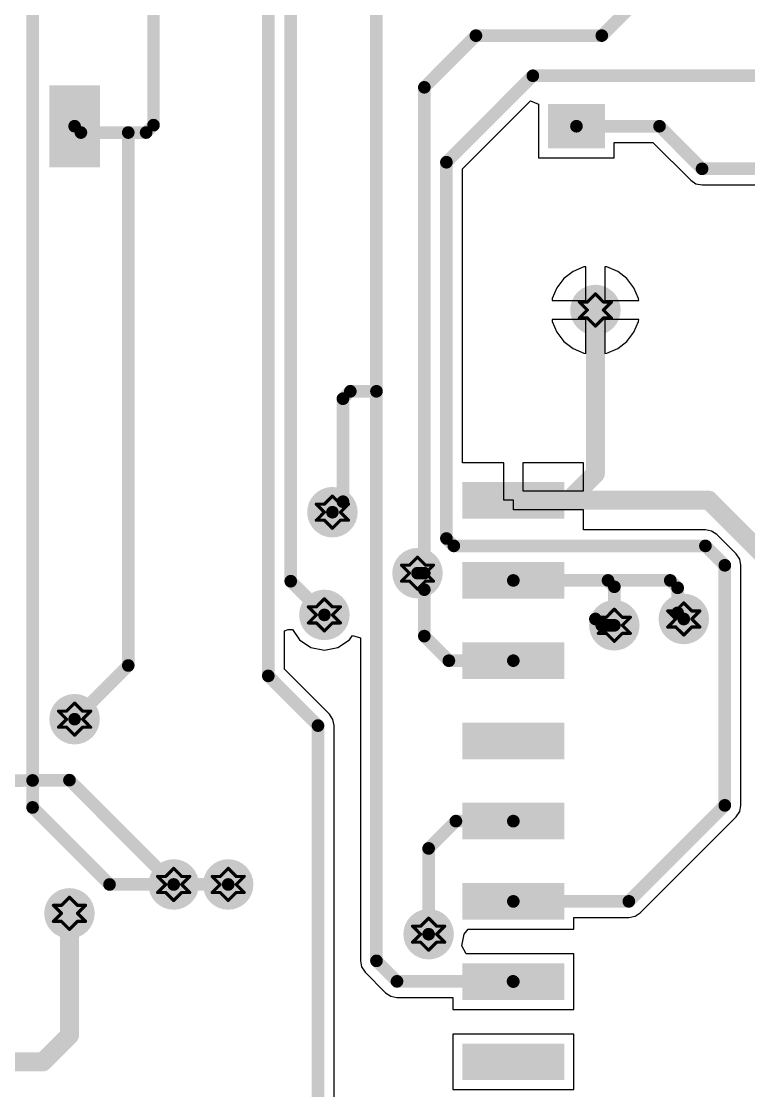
# Paper-space layout 'Лист1' of a CAD drawing. Header units: millimetres. Extents: x 0 to 594, y 0 to 420.
# Drawn here: x 166.42 to 189.43, y 254.95 to 288.77 of the extents above; entities that cross this region are included whole.
import ezdxf

# ---------------------------------------------------------------- set-up
doc = ezdxf.new("R2010")
doc.units = ezdxf.units.MM
doc.layers.add('DrillDrawing', color=1, linetype='Continuous')
doc.layers.add('TopLayer', color=1, linetype='Continuous')

psp = doc.layouts.new('Лист1')

# ---------------------------------------------------------------- hatches: boundary and pattern name
at = {"layer": 'TopLayer'}
for points in [[(167.301, 286.751), (168.9, 286.751), (168.9, 284.154), (167.301, 284.154)], [(184.883, 286.152), (184.883, 284.753), (183.085, 284.753), (183.085, 286.152)], [(183.604, 274.204), (183.604, 273.046), (180.367, 273.046), (180.367, 274.204)], [(183.604, 271.667), (183.604, 270.508), (180.367, 270.508), (180.367, 271.667)], [(183.604, 269.13), (183.604, 267.971), (180.367, 267.971), (180.367, 269.13)], [(183.604, 266.592), (183.604, 265.434), (180.367, 265.434), (180.367, 266.592)], [(183.604, 264.055), (183.604, 262.896), (180.367, 262.896), (180.367, 264.055)], [(183.604, 261.518), (183.604, 260.359), (180.367, 260.359), (180.367, 261.518)], [(183.604, 258.981), (183.604, 257.822), (180.367, 257.822), (180.367, 258.981)], [(183.604, 256.443), (183.604, 255.284), (180.367, 255.284), (180.367, 256.443)]]:
    psp.add_hatch(color=1, dxfattribs=at).paths.add_polyline_path(points)
h = psp.add_hatch(color=1, dxfattribs=at)
edge = h.paths.add_edge_path()
edge.add_arc((184.583, 279.64), 0.799, 0, 360)
h = psp.add_hatch(color=1, dxfattribs=at)
edge = h.paths.add_edge_path()
edge.add_arc((176.26, 273.246), 0.799, 0, 360)
h = psp.add_hatch(color=1, dxfattribs=at)
edge = h.paths.add_edge_path()
edge.add_arc((178.953, 271.318), 0.799, 0, 360)
h = psp.add_hatch(color=1, dxfattribs=at)
edge = h.paths.add_edge_path()
edge.add_arc((176.006, 269.998), 0.799, 0, 360)
h = psp.add_hatch(color=1, dxfattribs=at)
edge = h.paths.add_edge_path()
edge.add_arc((187.38, 269.869), 0.799, 0, 360)
h = psp.add_hatch(color=1, dxfattribs=at)
edge = h.paths.add_edge_path()
edge.add_arc((185.182, 269.669), 0.799, 0, 360)
h = psp.add_hatch(color=1, dxfattribs=at)
edge = h.paths.add_edge_path()
edge.add_arc((168.1, 266.7), 0.799, 0, 360)
h = psp.add_hatch(color=1, dxfattribs=at)
edge = h.paths.add_edge_path()
edge.add_arc((171.236, 261.473), 0.799, 0, 360)
h = psp.add_hatch(color=1, dxfattribs=at)
edge = h.paths.add_edge_path()
edge.add_arc((172.962, 261.473), 0.799, 0, 360)
h = psp.add_hatch(color=1, dxfattribs=at)
edge = h.paths.add_edge_path()
edge.add_arc((167.938, 260.56), 0.799, 0, 360)
h = psp.add_hatch(color=1, dxfattribs=at)
edge = h.paths.add_edge_path()
edge.add_arc((179.305, 259.9), 0.799, 0, 360)

# ---------------------------------------------------------------- linework, layer by layer
at = {"layer": 'DrillDrawing', "const_width": 0.101}
for points in [[(184.329, 279.894), (184.583, 280.148)], [(184.583, 280.148), (184.836, 279.894)], [(184.075, 279.894), (184.329, 279.64)], [(184.075, 279.894), (184.329, 279.894)], [(184.075, 279.387), (184.329, 279.64)], [(184.836, 279.894), (185.09, 279.894)], [(184.836, 279.64), (185.09, 279.894)], [(184.836, 279.64), (185.09, 279.387)], [(184.075, 279.387), (184.329, 279.387)], [(184.329, 279.387), (184.583, 279.133)], [(184.583, 279.133), (184.836, 279.387)], [(184.836, 279.387), (185.09, 279.387)], [(176.006, 273.5), (176.26, 273.754)], [(176.26, 273.754), (176.514, 273.5)], [(175.753, 273.5), (176.006, 273.246)], [(175.753, 273.5), (176.006, 273.5)], [(175.753, 272.993), (176.006, 273.246)], [(176.514, 273.5), (176.768, 273.5)], [(176.514, 273.246), (176.768, 273.5)], [(176.514, 273.246), (176.768, 272.993)], [(175.753, 272.993), (176.006, 272.993)], [(176.006, 272.993), (176.26, 272.739)], [(176.26, 272.739), (176.514, 272.993)], [(176.514, 272.993), (176.768, 272.993)], [(178.699, 271.572), (178.953, 271.825)], [(178.953, 271.825), (179.206, 271.572)], [(178.445, 271.572), (178.699, 271.318)], [(178.445, 271.572), (178.699, 271.572)], [(179.206, 271.572), (179.46, 271.572)], [(179.206, 271.318), (179.46, 271.572)], [(178.445, 271.064), (178.699, 271.318)], [(179.206, 271.318), (179.46, 271.064)], [(178.445, 271.064), (178.699, 271.064)], [(178.699, 271.064), (178.953, 270.81)], [(178.953, 270.81), (179.206, 271.064)], [(179.206, 271.064), (179.46, 271.064)], [(175.753, 270.252), (176.006, 270.506)], [(176.006, 270.506), (176.26, 270.252)], [(175.499, 270.252), (175.753, 269.998)], [(175.499, 270.252), (175.753, 270.252)], [(176.26, 270.252), (176.514, 270.252)], [(176.26, 269.998), (176.514, 270.252)], [(184.929, 269.923), (185.182, 270.177)], [(185.182, 270.177), (185.436, 269.923)], [(187.126, 270.123), (187.38, 270.376)], [(187.38, 270.376), (187.634, 270.123)], [(175.499, 269.745), (175.753, 269.998)], [(176.26, 269.998), (176.514, 269.745)], [(184.675, 269.923), (184.929, 269.669)], [(184.675, 269.923), (184.929, 269.923)], [(185.436, 269.923), (185.69, 269.923)], [(185.436, 269.669), (185.69, 269.923)], [(186.873, 270.123), (187.126, 269.869)], [(186.873, 270.123), (187.126, 270.123)], [(186.873, 269.615), (187.126, 269.869)], [(187.634, 270.123), (187.887, 270.123)], [(187.634, 269.869), (187.887, 270.123)], [(187.634, 269.869), (187.887, 269.615)], [(175.499, 269.745), (175.753, 269.745)], [(175.753, 269.745), (176.006, 269.491)], [(176.006, 269.491), (176.26, 269.745)], [(176.26, 269.745), (176.514, 269.745)], [(184.675, 269.415), (184.929, 269.669)], [(185.436, 269.669), (185.69, 269.415)], [(186.873, 269.615), (187.126, 269.615)], [(187.126, 269.615), (187.38, 269.362)], [(187.38, 269.362), (187.634, 269.615)], [(187.634, 269.615), (187.887, 269.615)], [(184.675, 269.415), (184.929, 269.415)], [(184.929, 269.415), (185.182, 269.162)], [(185.182, 269.162), (185.436, 269.415)], [(185.436, 269.415), (185.69, 269.415)], [(167.847, 266.954), (168.1, 267.207)], [(168.1, 267.207), (168.354, 266.954)], [(167.593, 266.954), (167.847, 266.7)], [(167.593, 266.954), (167.847, 266.954)], [(168.354, 266.954), (168.608, 266.954)], [(168.354, 266.7), (168.608, 266.954)], [(167.593, 266.446), (167.847, 266.7)], [(167.593, 266.446), (167.847, 266.446)], [(167.847, 266.446), (168.1, 266.193)], [(168.1, 266.193), (168.354, 266.446)], [(168.354, 266.7), (168.608, 266.446)], [(168.354, 266.446), (168.608, 266.446)], [(170.729, 261.727), (170.983, 261.473)], [(170.729, 261.727), (170.983, 261.727)], [(170.983, 261.727), (171.236, 261.981)], [(171.236, 261.981), (171.49, 261.727)], [(171.49, 261.727), (171.744, 261.727)], [(171.49, 261.473), (171.744, 261.727)], [(172.454, 261.727), (172.708, 261.473)], [(172.454, 261.727), (172.708, 261.727)], [(172.708, 261.727), (172.962, 261.981)], [(172.962, 261.981), (173.215, 261.727)], [(173.215, 261.727), (173.469, 261.727)], [(173.215, 261.473), (173.469, 261.727)], [(170.729, 261.219), (170.983, 261.473)], [(171.49, 261.473), (171.744, 261.219)], [(172.454, 261.219), (172.708, 261.473)], [(173.215, 261.473), (173.469, 261.219)], [(167.684, 260.813), (167.938, 261.067)], [(167.938, 261.067), (168.192, 260.813)], [(170.729, 261.219), (170.983, 261.219)], [(170.983, 261.219), (171.236, 260.966)], [(171.236, 260.966), (171.49, 261.219)], [(171.49, 261.219), (171.744, 261.219)], [(172.454, 261.219), (172.708, 261.219)], [(172.708, 261.219), (172.962, 260.966)], [(172.962, 260.966), (173.215, 261.219)], [(173.215, 261.219), (173.469, 261.219)], [(167.43, 260.813), (167.684, 260.56)], [(167.43, 260.813), (167.684, 260.813)], [(168.192, 260.813), (168.445, 260.813)], [(168.192, 260.56), (168.445, 260.813)], [(167.43, 260.306), (167.684, 260.56)], [(168.192, 260.56), (168.445, 260.306)], [(179.051, 260.154), (179.305, 260.407)], [(179.305, 260.407), (179.559, 260.154)], [(167.43, 260.306), (167.684, 260.306)], [(167.684, 260.306), (167.938, 260.052)], [(167.938, 260.052), (168.192, 260.306)], [(168.192, 260.306), (168.445, 260.306)], [(178.798, 260.154), (179.051, 259.9)], [(178.798, 260.154), (179.051, 260.154)], [(179.559, 260.154), (179.812, 260.154)], [(179.559, 259.9), (179.812, 260.154)], [(178.798, 259.646), (179.051, 259.9)], [(179.559, 259.9), (179.812, 259.646)], [(178.798, 259.646), (179.051, 259.646)], [(179.051, 259.646), (179.305, 259.393)], [(179.305, 259.393), (179.559, 259.646)], [(179.559, 259.646), (179.812, 259.646)]]:
    psp.add_lwpolyline(points, dxfattribs=at)
at = {"layer": 'DrillDrawing', "const_width": 0.0507}
for points in [[(184.557, 280.148, 1), (184.608, 280.148, 1)], [(184.557, 280.148, 1), (184.608, 280.148, 1)], [(184.05, 279.894, 1), (184.1, 279.894, 1)], [(184.05, 279.894, 1), (184.1, 279.894, 1)], [(184.303, 279.894, 1), (184.354, 279.894, 1)], [(184.303, 279.894, 1), (184.354, 279.894, 1)], [(184.303, 279.64, 1), (184.354, 279.64, 1)], [(184.303, 279.64, 1), (184.354, 279.64, 1)], [(184.811, 279.894, 1), (184.862, 279.894, 1)], [(184.811, 279.894, 1), (184.862, 279.894, 1)], [(184.811, 279.64, 1), (184.862, 279.64, 1)], [(184.811, 279.64, 1), (184.862, 279.64, 1)], [(185.065, 279.894, 1), (185.115, 279.894, 1)], [(185.065, 279.894, 1), (185.115, 279.894, 1)], [(184.05, 279.387, 1), (184.1, 279.387, 1)], [(184.05, 279.387, 1), (184.1, 279.387, 1)], [(184.303, 279.387, 1), (184.354, 279.387, 1)], [(184.303, 279.387, 1), (184.354, 279.387, 1)], [(184.811, 279.387, 1), (184.862, 279.387, 1)], [(184.811, 279.387, 1), (184.862, 279.387, 1)], [(185.065, 279.387, 1), (185.115, 279.387, 1)], [(185.065, 279.387, 1), (185.115, 279.387, 1)], [(184.557, 279.133, 1), (184.608, 279.133, 1)], [(184.557, 279.133, 1), (184.608, 279.133, 1)], [(176.235, 273.754, 1), (176.286, 273.754, 1)], [(176.235, 273.754, 1), (176.286, 273.754, 1)], [(175.727, 273.5, 1), (175.778, 273.5, 1)], [(175.727, 273.5, 1), (175.778, 273.5, 1)], [(175.981, 273.5, 1), (176.032, 273.5, 1)], [(175.981, 273.5, 1), (176.032, 273.5, 1)], [(175.981, 273.246, 1), (176.032, 273.246, 1)], [(175.981, 273.246, 1), (176.032, 273.246, 1)], [(176.489, 273.5, 1), (176.539, 273.5, 1)], [(176.489, 273.5, 1), (176.539, 273.5, 1)], [(176.489, 273.246, 1), (176.539, 273.246, 1)], [(176.489, 273.246, 1), (176.539, 273.246, 1)], [(176.742, 273.5, 1), (176.793, 273.5, 1)], [(176.742, 273.5, 1), (176.793, 273.5, 1)], [(175.727, 272.993, 1), (175.778, 272.993, 1)], [(175.727, 272.993, 1), (175.778, 272.993, 1)], [(175.981, 272.993, 1), (176.032, 272.993, 1)], [(175.981, 272.993, 1), (176.032, 272.993, 1)], [(176.489, 272.993, 1), (176.539, 272.993, 1)], [(176.489, 272.993, 1), (176.539, 272.993, 1)], [(176.742, 272.993, 1), (176.793, 272.993, 1)], [(176.742, 272.993, 1), (176.793, 272.993, 1)], [(176.235, 272.739, 1), (176.286, 272.739, 1)], [(176.235, 272.739, 1), (176.286, 272.739, 1)], [(178.927, 271.825, 1), (178.978, 271.825, 1)], [(178.927, 271.825, 1), (178.978, 271.825, 1)], [(178.42, 271.572, 1), (178.471, 271.572, 1)], [(178.42, 271.572, 1), (178.471, 271.572, 1)], [(178.674, 271.572, 1), (178.724, 271.572, 1)], [(178.674, 271.572, 1), (178.724, 271.572, 1)], [(179.181, 271.572, 1), (179.232, 271.572, 1)], [(179.181, 271.572, 1), (179.232, 271.572, 1)], [(179.435, 271.572, 1), (179.485, 271.572, 1)], [(179.435, 271.572, 1), (179.485, 271.572, 1)], [(178.674, 271.318, 1), (178.724, 271.318, 1)], [(178.674, 271.318, 1), (178.724, 271.318, 1)], [(179.181, 271.318, 1), (179.232, 271.318, 1)], [(179.181, 271.318, 1), (179.232, 271.318, 1)], [(178.42, 271.064, 1), (178.471, 271.064, 1)], [(178.42, 271.064, 1), (178.471, 271.064, 1)], [(178.674, 271.064, 1), (178.724, 271.064, 1)], [(178.674, 271.064, 1), (178.724, 271.064, 1)], [(178.927, 270.81, 1), (178.978, 270.81, 1)], [(178.927, 270.81, 1), (178.978, 270.81, 1)], [(179.181, 271.064, 1), (179.232, 271.064, 1)], [(179.181, 271.064, 1), (179.232, 271.064, 1)], [(179.435, 271.064, 1), (179.485, 271.064, 1)], [(179.435, 271.064, 1), (179.485, 271.064, 1)], [(175.981, 270.506, 1), (176.032, 270.506, 1)], [(175.981, 270.506, 1), (176.032, 270.506, 1)], [(175.474, 270.252, 1), (175.524, 270.252, 1)], [(175.474, 270.252, 1), (175.524, 270.252, 1)], [(175.727, 270.252, 1), (175.778, 270.252, 1)], [(175.727, 270.252, 1), (175.778, 270.252, 1)], [(176.235, 270.252, 1), (176.286, 270.252, 1)], [(176.235, 270.252, 1), (176.286, 270.252, 1)], [(176.489, 270.252, 1), (176.539, 270.252, 1)], [(176.489, 270.252, 1), (176.539, 270.252, 1)], [(185.157, 270.177, 1), (185.208, 270.177, 1)], [(185.157, 270.177, 1), (185.208, 270.177, 1)], [(187.355, 270.376, 1), (187.405, 270.376, 1)], [(187.355, 270.376, 1), (187.405, 270.376, 1)], [(175.727, 269.998, 1), (175.778, 269.998, 1)], [(175.727, 269.998, 1), (175.778, 269.998, 1)], [(176.235, 269.998, 1), (176.286, 269.998, 1)], [(176.235, 269.998, 1), (176.286, 269.998, 1)], [(184.65, 269.923, 1), (184.7, 269.923, 1)], [(184.65, 269.923, 1), (184.7, 269.923, 1)], [(184.903, 269.923, 1), (184.954, 269.923, 1)], [(184.903, 269.923, 1), (184.954, 269.923, 1)], [(185.411, 269.923, 1), (185.461, 269.923, 1)], [(185.411, 269.923, 1), (185.461, 269.923, 1)], [(185.664, 269.923, 1), (185.715, 269.923, 1)], [(185.664, 269.923, 1), (185.715, 269.923, 1)], [(186.847, 270.123, 1), (186.898, 270.123, 1)], [(186.847, 270.123, 1), (186.898, 270.123, 1)], [(187.101, 270.123, 1), (187.152, 270.123, 1)], [(187.101, 270.123, 1), (187.152, 270.123, 1)], [(187.101, 269.869, 1), (187.152, 269.869, 1)], [(187.101, 269.869, 1), (187.152, 269.869, 1)], [(187.608, 270.123, 1), (187.659, 270.123, 1)], [(187.608, 270.123, 1), (187.659, 270.123, 1)], [(187.608, 269.869, 1), (187.659, 269.869, 1)], [(187.608, 269.869, 1), (187.659, 269.869, 1)], [(187.862, 270.123, 1), (187.913, 270.123, 1)], [(187.862, 270.123, 1), (187.913, 270.123, 1)], [(175.474, 269.745, 1), (175.524, 269.745, 1)], [(175.474, 269.745, 1), (175.524, 269.745, 1)], [(175.727, 269.745, 1), (175.778, 269.745, 1)], [(175.727, 269.745, 1), (175.778, 269.745, 1)], [(175.981, 269.491, 1), (176.032, 269.491, 1)], [(175.981, 269.491, 1), (176.032, 269.491, 1)], [(176.235, 269.745, 1), (176.286, 269.745, 1)], [(176.235, 269.745, 1), (176.286, 269.745, 1)], [(176.489, 269.745, 1), (176.539, 269.745, 1)], [(176.489, 269.745, 1), (176.539, 269.745, 1)], [(184.903, 269.669, 1), (184.954, 269.669, 1)], [(184.903, 269.669, 1), (184.954, 269.669, 1)], [(185.411, 269.669, 1), (185.461, 269.669, 1)], [(185.411, 269.669, 1), (185.461, 269.669, 1)], [(186.847, 269.615, 1), (186.898, 269.615, 1)], [(186.847, 269.615, 1), (186.898, 269.615, 1)], [(187.101, 269.615, 1), (187.152, 269.615, 1)], [(187.101, 269.615, 1), (187.152, 269.615, 1)], [(187.608, 269.615, 1), (187.659, 269.615, 1)], [(187.608, 269.615, 1), (187.659, 269.615, 1)], [(187.862, 269.615, 1), (187.913, 269.615, 1)], [(187.862, 269.615, 1), (187.913, 269.615, 1)], [(184.65, 269.415, 1), (184.7, 269.415, 1)], [(184.65, 269.415, 1), (184.7, 269.415, 1)], [(184.903, 269.415, 1), (184.954, 269.415, 1)], [(184.903, 269.415, 1), (184.954, 269.415, 1)], [(185.157, 269.162, 1), (185.208, 269.162, 1)], [(185.157, 269.162, 1), (185.208, 269.162, 1)], [(185.411, 269.415, 1), (185.461, 269.415, 1)], [(185.411, 269.415, 1), (185.461, 269.415, 1)], [(185.664, 269.415, 1), (185.715, 269.415, 1)], [(185.664, 269.415, 1), (185.715, 269.415, 1)], [(187.355, 269.362, 1), (187.405, 269.362, 1)], [(187.355, 269.362, 1), (187.405, 269.362, 1)], [(168.075, 267.207, 1), (168.126, 267.207, 1)], [(168.075, 267.207, 1), (168.126, 267.207, 1)], [(167.568, 266.954, 1), (167.618, 266.954, 1)], [(167.568, 266.954, 1), (167.618, 266.954, 1)], [(167.821, 266.954, 1), (167.872, 266.954, 1)], [(167.821, 266.954, 1), (167.872, 266.954, 1)], [(168.329, 266.954, 1), (168.38, 266.954, 1)], [(168.329, 266.954, 1), (168.38, 266.954, 1)], [(168.582, 266.954, 1), (168.633, 266.954, 1)], [(168.582, 266.954, 1), (168.633, 266.954, 1)], [(167.568, 266.446, 1), (167.618, 266.446, 1)], [(167.568, 266.446, 1), (167.618, 266.446, 1)], [(167.821, 266.7, 1), (167.872, 266.7, 1)], [(167.821, 266.7, 1), (167.872, 266.7, 1)], [(167.821, 266.446, 1), (167.872, 266.446, 1)], [(167.821, 266.446, 1), (167.872, 266.446, 1)], [(168.329, 266.7, 1), (168.38, 266.7, 1)], [(168.329, 266.7, 1), (168.38, 266.7, 1)], [(168.329, 266.446, 1), (168.38, 266.446, 1)], [(168.329, 266.446, 1), (168.38, 266.446, 1)], [(168.582, 266.446, 1), (168.633, 266.446, 1)], [(168.582, 266.446, 1), (168.633, 266.446, 1)], [(168.075, 266.193, 1), (168.126, 266.193, 1)], [(168.075, 266.193, 1), (168.126, 266.193, 1)], [(170.703, 261.727, 1), (170.754, 261.727, 1)], [(170.703, 261.727, 1), (170.754, 261.727, 1)], [(170.957, 261.727, 1), (171.008, 261.727, 1)], [(170.957, 261.727, 1), (171.008, 261.727, 1)], [(171.211, 261.981, 1), (171.262, 261.981, 1)], [(171.211, 261.981, 1), (171.262, 261.981, 1)], [(171.465, 261.727, 1), (171.515, 261.727, 1)], [(171.465, 261.727, 1), (171.515, 261.727, 1)], [(171.718, 261.727, 1), (171.769, 261.727, 1)], [(171.718, 261.727, 1), (171.769, 261.727, 1)], [(172.429, 261.727, 1), (172.48, 261.727, 1)], [(172.429, 261.727, 1), (172.48, 261.727, 1)], [(172.683, 261.727, 1), (172.733, 261.727, 1)], [(172.683, 261.727, 1), (172.733, 261.727, 1)], [(172.936, 261.981, 1), (172.987, 261.981, 1)], [(172.936, 261.981, 1), (172.987, 261.981, 1)], [(173.19, 261.727, 1), (173.241, 261.727, 1)], [(173.19, 261.727, 1), (173.241, 261.727, 1)], [(173.444, 261.727, 1), (173.495, 261.727, 1)], [(173.444, 261.727, 1), (173.495, 261.727, 1)], [(170.957, 261.473, 1), (171.008, 261.473, 1)], [(170.957, 261.473, 1), (171.008, 261.473, 1)], [(171.465, 261.473, 1), (171.515, 261.473, 1)], [(171.465, 261.473, 1), (171.515, 261.473, 1)], [(172.683, 261.473, 1), (172.733, 261.473, 1)], [(172.683, 261.473, 1), (172.733, 261.473, 1)], [(173.19, 261.473, 1), (173.241, 261.473, 1)], [(173.19, 261.473, 1), (173.241, 261.473, 1)], [(167.912, 261.067, 1), (167.963, 261.067, 1)], [(167.912, 261.067, 1), (167.963, 261.067, 1)], [(170.703, 261.219, 1), (170.754, 261.219, 1)], [(170.703, 261.219, 1), (170.754, 261.219, 1)], [(170.957, 261.219, 1), (171.008, 261.219, 1)], [(170.957, 261.219, 1), (171.008, 261.219, 1)], [(171.465, 261.219, 1), (171.515, 261.219, 1)], [(171.465, 261.219, 1), (171.515, 261.219, 1)], [(171.718, 261.219, 1), (171.769, 261.219, 1)], [(171.718, 261.219, 1), (171.769, 261.219, 1)], [(172.429, 261.219, 1), (172.48, 261.219, 1)], [(172.429, 261.219, 1), (172.48, 261.219, 1)], [(172.683, 261.219, 1), (172.733, 261.219, 1)], [(172.683, 261.219, 1), (172.733, 261.219, 1)], [(173.19, 261.219, 1), (173.241, 261.219, 1)], [(173.19, 261.219, 1), (173.241, 261.219, 1)], [(173.444, 261.219, 1), (173.495, 261.219, 1)], [(173.444, 261.219, 1), (173.495, 261.219, 1)], [(167.405, 260.813, 1), (167.456, 260.813, 1)], [(167.405, 260.813, 1), (167.456, 260.813, 1)], [(167.659, 260.813, 1), (167.709, 260.813, 1)], [(167.659, 260.813, 1), (167.709, 260.813, 1)], [(168.166, 260.813, 1), (168.217, 260.813, 1)], [(168.166, 260.813, 1), (168.217, 260.813, 1)], [(168.42, 260.813, 1), (168.471, 260.813, 1)], [(168.42, 260.813, 1), (168.471, 260.813, 1)], [(171.211, 260.966, 1), (171.262, 260.966, 1)], [(171.211, 260.966, 1), (171.262, 260.966, 1)], [(172.936, 260.966, 1), (172.987, 260.966, 1)], [(172.936, 260.966, 1), (172.987, 260.966, 1)], [(167.659, 260.56, 1), (167.709, 260.56, 1)], [(167.659, 260.56, 1), (167.709, 260.56, 1)], [(168.166, 260.56, 1), (168.217, 260.56, 1)], [(168.166, 260.56, 1), (168.217, 260.56, 1)], [(179.28, 260.407, 1), (179.33, 260.407, 1)], [(179.28, 260.407, 1), (179.33, 260.407, 1)], [(167.405, 260.306, 1), (167.456, 260.306, 1)], [(167.405, 260.306, 1), (167.456, 260.306, 1)], [(167.659, 260.306, 1), (167.709, 260.306, 1)], [(167.659, 260.306, 1), (167.709, 260.306, 1)], [(167.912, 260.052, 1), (167.963, 260.052, 1)], [(167.912, 260.052, 1), (167.963, 260.052, 1)], [(168.166, 260.306, 1), (168.217, 260.306, 1)], [(168.166, 260.306, 1), (168.217, 260.306, 1)], [(168.42, 260.306, 1), (168.471, 260.306, 1)], [(168.42, 260.306, 1), (168.471, 260.306, 1)], [(178.772, 260.154, 1), (178.823, 260.154, 1)], [(178.772, 260.154, 1), (178.823, 260.154, 1)], [(179.026, 260.154, 1), (179.077, 260.154, 1)], [(179.026, 260.154, 1), (179.077, 260.154, 1)], [(179.533, 260.154, 1), (179.584, 260.154, 1)], [(179.533, 260.154, 1), (179.584, 260.154, 1)], [(179.787, 260.154, 1), (179.838, 260.154, 1)], [(179.787, 260.154, 1), (179.838, 260.154, 1)], [(179.026, 259.9, 1), (179.077, 259.9, 1)], [(179.026, 259.9, 1), (179.077, 259.9, 1)], [(179.533, 259.9, 1), (179.584, 259.9, 1)], [(179.533, 259.9, 1), (179.584, 259.9, 1)], [(178.772, 259.646, 1), (178.823, 259.646, 1)], [(178.772, 259.646, 1), (178.823, 259.646, 1)], [(179.026, 259.646, 1), (179.077, 259.646, 1)], [(179.026, 259.646, 1), (179.077, 259.646, 1)], [(179.28, 259.393, 1), (179.33, 259.393, 1)], [(179.28, 259.393, 1), (179.33, 259.393, 1)], [(179.533, 259.646, 1), (179.584, 259.646, 1)], [(179.533, 259.646, 1), (179.584, 259.646, 1)], [(179.787, 259.646, 1), (179.838, 259.646, 1)], [(179.787, 259.646, 1), (179.838, 259.646, 1)]]:
    psp.add_lwpolyline(points, format="xyb", close=True, dxfattribs=at)
at = {"layer": 'TopLayer'}
for p, q in [((180.377, 284.103), (182.531, 286.257)), ((182.531, 286.257), (182.785, 286.152)), ((182.785, 286.152), (182.785, 284.454)), ((185.182, 284.454), (185.182, 284.943)), ((185.182, 284.943), (186.401, 284.943)), ((186.401, 284.943), (187.599, 283.746)), ((182.785, 284.454), (185.182, 284.454)), ((180.377, 274.804), (180.377, 284.103)), ((187.599, 283.746), (187.764, 283.635)), ((187.764, 283.635), (187.959, 283.597)), ((187.959, 283.597), (196.582, 283.597)), ((184.283, 281.011), (184.217, 281.003)), ((184.283, 279.94), (184.283, 281.011)), ((184.948, 281.003), (184.882, 281.011)), ((184.882, 281.011), (184.882, 279.94)), ((183.877, 280.862), (183.585, 280.638)), ((184.217, 281.003), (183.877, 280.862)), ((185.288, 280.862), (184.948, 281.003)), ((185.58, 280.638), (185.288, 280.862)), ((183.361, 280.346), (183.22, 280.005)), ((183.585, 280.638), (183.361, 280.346)), ((185.804, 280.346), (185.58, 280.638)), ((185.945, 280.005), (185.804, 280.346)), ((183.22, 280.005), (183.211, 279.94)), ((185.954, 279.94), (185.945, 280.005)), ((183.211, 279.94), (184.283, 279.94)), ((184.882, 279.94), (185.954, 279.94)), ((184.283, 279.341), (183.211, 279.341)), ((183.211, 279.341), (183.22, 279.275)), ((184.283, 278.269), (184.283, 279.341)), ((185.954, 279.341), (184.882, 279.341)), ((184.882, 279.341), (184.882, 278.269)), ((185.945, 279.275), (185.954, 279.341)), ((183.22, 279.275), (183.361, 278.935)), ((185.804, 278.935), (185.945, 279.275)), ((183.361, 278.935), (183.585, 278.643)), ((183.585, 278.643), (183.877, 278.419)), ((185.288, 278.419), (185.58, 278.643)), ((185.58, 278.643), (185.804, 278.935)), ((183.877, 278.419), (184.217, 278.278)), ((184.948, 278.278), (185.288, 278.419)), ((184.217, 278.278), (184.283, 278.269)), ((184.882, 278.269), (184.948, 278.278)), ((181.686, 274.804), (180.377, 274.804)), ((181.686, 273.625), (181.686, 274.804)), ((184.203, 274.804), (182.285, 274.804)), ((182.285, 274.804), (182.285, 273.925)), ((184.203, 273.925), (184.203, 274.804)), ((182.285, 273.925), (184.203, 273.925)), ((181.986, 273.625), (181.686, 273.625)), ((181.986, 273.325), (181.986, 273.625)), ((184.203, 273.325), (181.986, 273.325)), ((184.203, 272.69), (184.203, 273.325)), ((188.065, 272.69), (184.203, 272.69)), ((188.26, 272.651), (188.065, 272.69)), ((188.425, 272.541), (188.26, 272.651)), ((189.039, 271.927), (188.425, 272.541)), ((189.149, 271.762), (189.039, 271.927)), ((189.188, 271.567), (189.149, 271.762)), ((189.188, 263.975), (189.188, 271.567)), ((174.74, 269.495), (174.865, 269.535)), ((174.865, 269.535), (174.993, 269.537)), ((174.993, 269.537), (175.214, 269.206)), ((174.74, 268.281), (174.74, 269.495)), ((175.214, 269.206), (175.578, 268.963)), ((176.435, 268.963), (176.799, 269.206)), ((176.799, 269.206), (176.891, 269.344)), ((176.891, 269.344), (177.145, 269.268)), ((177.145, 269.268), (177.145, 259.058)), ((175.578, 268.963), (176.006, 268.878)), ((176.006, 268.878), (176.435, 268.963)), ((176.164, 266.857), (174.74, 268.281)), ((176.274, 266.692), (176.164, 266.857)), ((176.313, 266.497), (176.274, 266.692)), ((176.313, 243.763), (176.313, 266.497)), ((189.039, 263.615), (189.149, 263.78)), ((189.149, 263.78), (189.188, 263.975)), ((186.002, 260.578), (189.039, 263.615)), ((183.904, 260.059), (183.904, 260.429)), ((183.904, 260.429), (185.642, 260.429)), ((185.642, 260.429), (185.837, 260.468)), ((185.837, 260.468), (186.002, 260.578)), ((180.425, 259.9), (180.556, 260.059)), ((180.556, 260.059), (183.904, 260.059)), ((180.353, 259.534), (180.425, 259.9)), ((180.494, 259.28), (180.353, 259.534)), ((177.145, 259.058), (177.184, 258.863)), ((183.904, 259.28), (180.494, 259.28)), ((183.904, 257.522), (183.904, 259.28)), ((177.184, 258.863), (177.294, 258.698)), ((177.294, 258.698), (177.943, 258.049)), ((177.943, 258.049), (178.108, 257.939)), ((178.108, 257.939), (178.303, 257.9)), ((178.303, 257.9), (180.068, 257.9)), ((180.068, 257.9), (180.068, 257.522)), ((180.068, 257.522), (183.904, 257.522)), ((183.904, 256.743), (180.068, 256.743)), ((180.068, 256.743), (180.068, 254.985)), ((183.904, 254.985), (183.904, 256.743)), ((180.068, 254.985), (183.904, 254.985))]:
    psp.add_line(p, q, dxfattribs=at)
for points, const_width in [([(184.786, 288.318), (194.732, 298.264)], 0.4), ([(170.598, 285.487), (170.598, 296.77)], 0.4), ([(166.771, 264.763), (166.771, 294.132)], 0.4), ([(174.23, 268.07), (174.23, 293.393)], 0.4), ([(174.941, 271.064), (174.941, 292.733)], 0.4), ([(177.654, 277.07), (177.654, 289.696)], 0.4), ([(179.169, 286.684), (180.802, 288.318)], 0.4), ([(180.802, 288.318), (184.786, 288.318)], 0.4), ([(179.868, 284.314), (182.603, 287.049)], 0.4), ([(182.603, 287.049), (196.635, 287.049)], 0.4), ([(179.169, 271.318), (179.169, 286.684)], 0.4), ([(168.1, 285.453), (168.3, 285.253)], 0.4), ([(168.3, 285.253), (169.799, 285.253)], 0.4), ([(169.799, 285.253), (170.364, 285.253)], 0.4), ([(169.799, 268.398), (169.799, 285.253)], 0.4), ([(170.364, 285.253), (170.598, 285.487)], 0.4), ([(183.984, 285.453), (186.612, 285.453)], 0.4), ([(186.612, 285.453), (187.959, 284.106)], 0.4), ([(179.868, 272.415), (179.868, 284.314)], 0.4), ([(187.959, 284.106), (196.582, 284.106)], 0.4), ([(184.583, 274.464), (184.583, 279.64)], 0.599), ([(176.593, 276.836), (176.827, 277.07)], 0.4), ([(176.593, 273.579), (176.593, 276.836)], 0.4), ([(176.827, 277.07), (177.654, 277.07)], 0.4), ([(177.654, 259.058), (177.654, 277.07)], 0.4), ([(183.743, 273.625), (184.583, 274.464)], 0.599), ([(181.986, 273.625), (183.743, 273.625)], 0.599), ([(183.743, 273.625), (188.173, 273.625)], 0.599), ([(188.173, 273.625), (190.377, 271.421)], 0.599), ([(176.26, 273.246), (176.593, 273.579)], 0.4), ([(179.868, 272.415), (180.102, 272.181)], 0.4), ([(180.102, 272.181), (188.065, 272.181)], 0.4), ([(188.065, 272.181), (188.679, 271.567)], 0.4), ([(188.679, 263.975), (188.679, 271.567)], 0.4), ([(174.941, 271.064), (176.006, 269.998)], 0.4), ([(178.953, 271.318), (179.169, 271.318)], 0.4), ([(179.169, 270.795), (179.169, 271.318)], 0.4), ([(181.986, 271.088), (184.983, 271.088)], 0.4), ([(184.983, 271.088), (186.952, 271.088)], 0.4), ([(184.983, 271.088), (185.182, 270.888)], 0.4), ([(186.952, 271.088), (187.186, 270.854)], 0.4), ([(179.169, 269.328), (179.169, 270.795)], 0.4), ([(185.182, 269.669), (185.182, 270.888)], 0.4), ([(187.186, 270.063), (187.186, 270.854)], 0.4), ([(187.186, 270.063), (187.38, 269.869)], 0.4), ([(184.583, 269.869), (184.783, 269.669)], 0.4), ([(184.783, 269.669), (185.182, 269.669)], 0.4), ([(179.169, 269.328), (179.946, 268.55)], 0.4), ([(168.1, 266.7), (169.799, 268.398)], 0.4), ([(179.946, 268.55), (181.986, 268.55)], 0.4), ([(174.23, 268.07), (175.803, 266.497)], 0.4), ([(175.803, 243.763), (175.803, 266.497)], 0.4), ([(161.087, 264.721), (166.771, 264.763)], 0.4), ([(166.771, 264.763), (167.938, 264.772)], 0.4), ([(166.771, 263.909), (166.771, 264.763)], 0.4), ([(167.938, 264.772), (171.236, 261.473)], 0.4), ([(166.771, 263.909), (169.206, 261.473)], 0.4), ([(185.642, 260.938), (188.679, 263.975)], 0.4), ([(179.305, 262.613), (180.168, 263.476)], 0.4), ([(180.168, 263.476), (181.986, 263.476)], 0.4), ([(179.305, 259.9), (179.305, 262.613)], 0.4), ([(169.206, 261.473), (171.236, 261.473)], 0.4), ([(171.236, 261.473), (172.962, 261.473)], 0.4), ([(181.986, 260.938), (185.642, 260.938)], 0.4), ([(167.938, 256.703), (167.938, 260.56)], 0.599), ([(177.654, 259.058), (178.303, 258.409)], 0.4), ([(178.303, 258.409), (181.977, 258.409)], 0.4), ([(181.977, 258.409), (181.986, 258.401)], 0.4), ([(167.099, 255.864), (167.938, 256.703)], 0.599), ([(162.207, 255.864), (167.099, 255.864)], 0.599)]:
    psp.add_lwpolyline(points, dxfattribs=dict(at, const_width=const_width))
for points, const_width in [([(180.702, 288.318, 1), (180.902, 288.318, 1)], 0.2), ([(180.702, 288.318, 1), (180.902, 288.318, 1)], 0.2), ([(184.686, 288.318, 1), (184.885, 288.318, 1)], 0.2), ([(184.686, 288.318, 1), (184.885, 288.318, 1)], 0.2), ([(182.504, 287.049, 1), (182.703, 287.049, 1)], 0.2), ([(182.504, 287.049, 1), (182.703, 287.049, 1)], 0.2), ([(179.069, 286.684, 1), (179.268, 286.684, 1)], 0.2), ([(179.069, 286.684, 1), (179.268, 286.684, 1)], 0.2), ([(168.001, 285.453, 1), (168.2, 285.453, 1)], 0.2), ([(168.2, 285.253, 1), (168.4, 285.253, 1)], 0.2), ([(168.2, 285.253, 1), (168.4, 285.253, 1)], 0.2), ([(169.699, 285.253, 1), (169.899, 285.253, 1)], 0.2), ([(169.699, 285.253, 1), (169.899, 285.253, 1)], 0.2), ([(169.699, 285.253, 1), (169.899, 285.253, 1)], 0.2), ([(170.264, 285.253, 1), (170.464, 285.253, 1)], 0.2), ([(170.264, 285.253, 1), (170.464, 285.253, 1)], 0.2), ([(170.498, 285.487, 1), (170.698, 285.487, 1)], 0.2), ([(170.498, 285.487, 1), (170.698, 285.487, 1)], 0.2), ([(183.884, 285.453, 1), (184.083, 285.453, 1)], 0.2), ([(186.513, 285.453, 1), (186.712, 285.453, 1)], 0.2), ([(186.513, 285.453, 1), (186.712, 285.453, 1)], 0.2), ([(179.768, 284.314, 1), (179.968, 284.314, 1)], 0.2), ([(179.768, 284.314, 1), (179.968, 284.314, 1)], 0.2), ([(187.859, 284.106, 1), (188.059, 284.106, 1)], 0.2), ([(187.859, 284.106, 1), (188.059, 284.106, 1)], 0.2), ([(184.433, 279.64, 1), (184.732, 279.64, 1)], 0.3), ([(176.493, 276.836, 1), (176.693, 276.836, 1)], 0.2), ([(176.493, 276.836, 1), (176.693, 276.836, 1)], 0.2), ([(176.727, 277.07, 1), (176.927, 277.07, 1)], 0.2), ([(176.727, 277.07, 1), (176.927, 277.07, 1)], 0.2), ([(177.554, 277.07, 1), (177.754, 277.07, 1)], 0.2), ([(177.554, 277.07, 1), (177.754, 277.07, 1)], 0.2), ([(177.554, 277.07, 1), (177.754, 277.07, 1)], 0.2), ([(184.433, 274.464, 1), (184.732, 274.464, 1)], 0.3), ([(184.433, 274.464, 1), (184.732, 274.464, 1)], 0.3), ([(181.836, 273.625, 1), (182.136, 273.625, 1)], 0.3), ([(183.594, 273.625, 1), (183.893, 273.625, 1)], 0.3), ([(183.594, 273.625, 1), (183.893, 273.625, 1)], 0.3), ([(183.594, 273.625, 1), (183.893, 273.625, 1)], 0.3), ([(188.023, 273.625, 1), (188.323, 273.625, 1)], 0.3), ([(188.023, 273.625, 1), (188.323, 273.625, 1)], 0.3), ([(176.493, 273.579, 1), (176.693, 273.579, 1)], 0.2), ([(176.493, 273.579, 1), (176.693, 273.579, 1)], 0.2), ([(176.16, 273.246, 1), (176.36, 273.246, 1)], 0.2), ([(179.768, 272.415, 1), (179.968, 272.415, 1)], 0.2), ([(179.768, 272.415, 1), (179.968, 272.415, 1)], 0.2), ([(180.002, 272.181, 1), (180.202, 272.181, 1)], 0.2), ([(180.002, 272.181, 1), (180.202, 272.181, 1)], 0.2), ([(187.965, 272.181, 1), (188.165, 272.181, 1)], 0.2), ([(187.965, 272.181, 1), (188.165, 272.181, 1)], 0.2), ([(188.579, 271.567, 1), (188.779, 271.567, 1)], 0.2), ([(188.579, 271.567, 1), (188.779, 271.567, 1)], 0.2), ([(174.841, 271.064, 1), (175.041, 271.064, 1)], 0.2), ([(174.841, 271.064, 1), (175.041, 271.064, 1)], 0.2), ([(178.853, 271.318, 1), (179.053, 271.318, 1)], 0.2), ([(179.069, 271.318, 1), (179.268, 271.318, 1)], 0.2), ([(179.069, 271.318, 1), (179.268, 271.318, 1)], 0.2), ([(179.069, 271.318, 1), (179.268, 271.318, 1)], 0.2), ([(181.886, 271.088, 1), (182.086, 271.088, 1)], 0.2), ([(184.883, 271.088, 1), (185.082, 271.088, 1)], 0.2), ([(184.883, 271.088, 1), (185.082, 271.088, 1)], 0.2), ([(184.883, 271.088, 1), (185.082, 271.088, 1)], 0.2), ([(186.852, 271.088, 1), (187.052, 271.088, 1)], 0.2), ([(186.852, 271.088, 1), (187.052, 271.088, 1)], 0.2), ([(179.069, 270.795, 1), (179.268, 270.795, 1)], 0.2), ([(179.069, 270.795, 1), (179.268, 270.795, 1)], 0.2), ([(185.082, 270.888, 1), (185.282, 270.888, 1)], 0.2), ([(185.082, 270.888, 1), (185.282, 270.888, 1)], 0.2), ([(187.086, 270.854, 1), (187.286, 270.854, 1)], 0.2), ([(187.086, 270.854, 1), (187.286, 270.854, 1)], 0.2), ([(175.907, 269.998, 1), (176.106, 269.998, 1)], 0.2), ([(187.086, 270.063, 1), (187.286, 270.063, 1)], 0.2), ([(187.086, 270.063, 1), (187.286, 270.063, 1)], 0.2), ([(184.483, 269.869, 1), (184.683, 269.869, 1)], 0.2), ([(184.683, 269.669, 1), (184.883, 269.669, 1)], 0.2), ([(184.683, 269.669, 1), (184.883, 269.669, 1)], 0.2), ([(185.082, 269.669, 1), (185.282, 269.669, 1)], 0.2), ([(185.082, 269.669, 1), (185.282, 269.669, 1)], 0.2), ([(187.28, 269.869, 1), (187.48, 269.869, 1)], 0.2), ([(179.069, 269.328, 1), (179.268, 269.328, 1)], 0.2), ([(179.069, 269.328, 1), (179.268, 269.328, 1)], 0.2), ([(169.699, 268.398, 1), (169.899, 268.398, 1)], 0.2), ([(169.699, 268.398, 1), (169.899, 268.398, 1)], 0.2), ([(179.846, 268.55, 1), (180.046, 268.55, 1)], 0.2), ([(179.846, 268.55, 1), (180.046, 268.55, 1)], 0.2), ([(181.886, 268.55, 1), (182.086, 268.55, 1)], 0.2), ([(174.13, 268.07, 1), (174.33, 268.07, 1)], 0.2), ([(174.13, 268.07, 1), (174.33, 268.07, 1)], 0.2), ([(168.001, 266.7, 1), (168.2, 266.7, 1)], 0.2), ([(175.704, 266.497, 1), (175.903, 266.497, 1)], 0.2), ([(175.704, 266.497, 1), (175.903, 266.497, 1)], 0.2), ([(166.671, 264.763, 1), (166.871, 264.763, 1)], 0.2), ([(166.671, 264.763, 1), (166.871, 264.763, 1)], 0.2), ([(166.671, 264.763, 1), (166.871, 264.763, 1)], 0.2), ([(166.671, 264.763, 1), (166.871, 264.763, 1)], 0.2), ([(167.838, 264.772, 1), (168.038, 264.772, 1)], 0.2), ([(167.838, 264.772, 1), (168.038, 264.772, 1)], 0.2), ([(166.671, 263.909, 1), (166.871, 263.909, 1)], 0.2), ([(166.671, 263.909, 1), (166.871, 263.909, 1)], 0.2), ([(188.579, 263.975, 1), (188.779, 263.975, 1)], 0.2), ([(188.579, 263.975, 1), (188.779, 263.975, 1)], 0.2), ([(180.068, 263.476, 1), (180.268, 263.476, 1)], 0.2), ([(180.068, 263.476, 1), (180.268, 263.476, 1)], 0.2), ([(181.886, 263.476, 1), (182.086, 263.476, 1)], 0.2), ([(179.205, 262.613, 1), (179.405, 262.613, 1)], 0.2), ([(179.205, 262.613, 1), (179.405, 262.613, 1)], 0.2), ([(169.107, 261.473, 1), (169.306, 261.473, 1)], 0.2), ([(169.107, 261.473, 1), (169.306, 261.473, 1)], 0.2), ([(171.136, 261.473, 1), (171.336, 261.473, 1)], 0.2), ([(171.136, 261.473, 1), (171.336, 261.473, 1)], 0.2), ([(171.136, 261.473, 1), (171.336, 261.473, 1)], 0.2), ([(172.862, 261.473, 1), (173.062, 261.473, 1)], 0.2), ([(181.886, 260.938, 1), (182.086, 260.938, 1)], 0.2), ([(185.542, 260.938, 1), (185.742, 260.938, 1)], 0.2), ([(185.542, 260.938, 1), (185.742, 260.938, 1)], 0.2), ([(167.788, 260.56, 1), (168.088, 260.56, 1)], 0.3), ([(179.205, 259.9, 1), (179.405, 259.9, 1)], 0.2), ([(177.554, 259.058, 1), (177.754, 259.058, 1)], 0.2), ([(177.554, 259.058, 1), (177.754, 259.058, 1)], 0.2), ([(178.203, 258.409, 1), (178.403, 258.409, 1)], 0.2), ([(178.203, 258.409, 1), (178.403, 258.409, 1)], 0.2), ([(181.877, 258.409, 1), (182.077, 258.409, 1)], 0.2), ([(181.877, 258.409, 1), (182.077, 258.409, 1)], 0.2), ([(181.886, 258.401, 1), (182.086, 258.401, 1)], 0.2), ([(167.788, 256.703, 1), (168.088, 256.703, 1)], 0.3), ([(167.788, 256.703, 1), (168.088, 256.703, 1)], 0.3), ([(166.949, 255.864, 1), (167.249, 255.864, 1)], 0.3), ([(166.949, 255.864, 1), (167.249, 255.864, 1)], 0.3)]:
    psp.add_lwpolyline(points, format="xyb", close=True, dxfattribs=dict(at, const_width=const_width))

doc.saveas('drawing.dxf')
